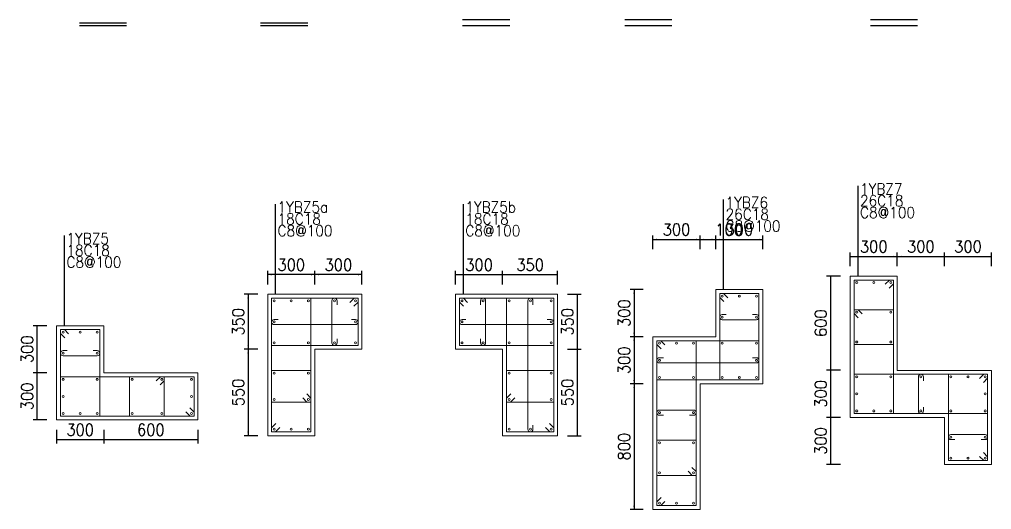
# Model space of a CAD drawing. Extents: x 292423 to 377252, y 106557 to 361882.
# Drawn here: x 331128 to 355887, y 332093 to 344573 of the extents above; entities that cross this region are included whole.
import ezdxf
from ezdxf.enums import TextEntityAlignment as Align

# ---------------------------------------------------------------- set-up
doc = ezdxf.new("R2010")
doc.units = 0
doc.header["$LTSCALE"] = 1000
for name, color, linetype, lineweight in [('REIN', 6, 'Continuous', 18), ('Z-柱大样外框', 7, 'ByLayer', 18), ('Z-详图标注', 3, 'Continuous', 18)]:
    doc.layers.add(name, color=color, linetype=linetype, lineweight=lineweight)
for name, color, linetype in [('THICK', 6, 'Continuous'), ('THIN', 7, 'Continuous'), ('Y阴影', 254, 'Continuous'), ('柱', 2, 'Continuous')]:
    doc.layers.add(name, color=color, linetype=linetype)
doc.styles.get("Standard").update_dxf_attribs({"font": 'standard'})
doc.dimstyles.get("Standard").update_dxf_attribs({"dimtxt": 300, "dimasz": 100, "dimexe": 100, "dimexo": 250, "dimgap": 100, "dimtad": 0, "dimtoh": 1, "dimdec": 0, "dimlfac": 0.25, "dimdsep": 46, "dimcen": 0.09, "dimclrt": 7, "dimadec": 0, "dimazin": 0, "dimtfac": 1, "dimtdec": 4, "dimtofl": 0, "dimtmove": 0, "dimatfit": 3, "dimfxl": 1, "dimtolj": 1, "dimtzin": 0, "dimarcsym": 0})

# ---------------------------------------------------------------- blocks, each defined once
blk = doc.blocks.new('*D205')
at = {"layer": 'Z-详图标注', "color": 0, "linetype": 'ByBlock', "lineweight": -2}
for p, q in [((331825, 336774), (331475, 336774)), ((331575, 336774), (331575, 335574)), ((331825, 335574), (331475, 335574))]:
    blk.add_line(p, q, dxfattribs=at)
for points in [[(331575, 336774), (331592, 336674), (331559, 336674)], [(331575, 335574), (331559, 335674), (331592, 335674)]]:
    blk.add_solid(points, dxfattribs=at)
at = {"layer": 'Z-详图标注', "color": 7, "linetype": 'Continuous', "lineweight": -2, "insert": (331325, 336174), "char_height": 300, "width": 566.67, "attachment_point": 5, "rotation": 90}
blk.add_mtext('300', dxfattribs=at)
blk = doc.blocks.new('*D256')
at = {"layer": 'Z-详图标注', "color": 0, "linetype": 'ByBlock', "lineweight": -2}
for p, q in [((331825, 335574), (331475, 335574)), ((331575, 335574), (331575, 334374)), ((331825, 334374), (331475, 334374))]:
    blk.add_line(p, q, dxfattribs=at)
for points in [[(331575, 335574), (331592, 335474), (331559, 335474)], [(331575, 334374), (331559, 334474), (331592, 334474)]]:
    blk.add_solid(points, dxfattribs=at)
at = {"layer": 'Z-详图标注', "color": 7, "linetype": 'Continuous', "lineweight": -2, "insert": (331325, 334974), "char_height": 300, "width": 566.67, "attachment_point": 5, "rotation": 90}
blk.add_mtext('300', dxfattribs=at)
blk = doc.blocks.new('*D752')
at = {"layer": 'Z-详图标注', "color": 0, "linetype": 'ByBlock', "lineweight": -2}
for p, q in [((332075, 334124), (332075, 333774)), ((333275, 334124), (333275, 333774)), ((332075, 333874), (333275, 333874))]:
    blk.add_line(p, q, dxfattribs=at)
for points in [[(332075, 333874), (332175, 333890), (332175, 333857)], [(333275, 333874), (333175, 333857), (333175, 333890)]]:
    blk.add_solid(points, dxfattribs=at)
at = {"layer": 'Z-详图标注', "color": 7, "linetype": 'Continuous', "lineweight": -2, "insert": (332675, 334124), "char_height": 300, "width": 566.67, "attachment_point": 5}
blk.add_mtext('300', dxfattribs=at)
blk = doc.blocks.new('*D363')
at = {"layer": 'Z-详图标注', "color": 0, "linetype": 'ByBlock', "lineweight": -2}
for p, q in [((333275, 334124), (333275, 333774)), ((335675, 334124), (335675, 333774)), ((333275, 333874), (335675, 333874))]:
    blk.add_line(p, q, dxfattribs=at)
for points in [[(333275, 333874), (333375, 333890), (333375, 333857)], [(335675, 333874), (335575, 333857), (335575, 333890)]]:
    blk.add_solid(points, dxfattribs=at)
at = {"layer": 'Z-详图标注', "color": 7, "linetype": 'Continuous', "lineweight": -2, "insert": (334475, 334124), "char_height": 300, "width": 556.67, "attachment_point": 5}
blk.add_mtext('600', dxfattribs=at)
blk = doc.blocks.new('*D852')
at = {"layer": 'Z-详图标注', "color": 0, "linetype": 'ByBlock', "lineweight": -2}
for p, q in [((352287, 338288), (352287, 338638)), ((352287, 338538), (353487, 338538)), ((353487, 338288), (353487, 338638))]:
    blk.add_line(p, q, dxfattribs=at)
for points in [[(352287, 338538), (352387, 338554), (352387, 338521)], [(353487, 338538), (353387, 338521), (353387, 338554)]]:
    blk.add_solid(points, dxfattribs=at)
at = {"layer": 'Z-详图标注', "color": 7, "linetype": 'Continuous', "lineweight": -2, "insert": (352887, 338788), "char_height": 300, "width": 566.67, "attachment_point": 5}
blk.add_mtext('300', dxfattribs=at)
blk = doc.blocks.new('*D23')
at = {"layer": 'Z-详图标注', "color": 0, "linetype": 'ByBlock', "lineweight": -2}
for p, q in [((353487, 338288), (353487, 338638)), ((353487, 338538), (354687, 338538)), ((354687, 338288), (354687, 338638))]:
    blk.add_line(p, q, dxfattribs=at)
for points in [[(353487, 338538), (353587, 338554), (353587, 338521)], [(354687, 338538), (354587, 338521), (354587, 338554)]]:
    blk.add_solid(points, dxfattribs=at)
at = {"layer": 'Z-详图标注', "color": 7, "linetype": 'Continuous', "lineweight": -2, "insert": (354087, 338788), "char_height": 300, "width": 566.67, "attachment_point": 5}
blk.add_mtext('300', dxfattribs=at)
blk = doc.blocks.new('*D525')
at = {"layer": 'Z-详图标注', "color": 0, "linetype": 'ByBlock', "lineweight": -2}
for p, q in [((354687, 338288), (354687, 338638)), ((354687, 338538), (355887, 338538)), ((355887, 338288), (355887, 338638))]:
    blk.add_line(p, q, dxfattribs=at)
for points in [[(354687, 338538), (354787, 338554), (354787, 338521)], [(355887, 338538), (355787, 338521), (355787, 338554)]]:
    blk.add_solid(points, dxfattribs=at)
at = {"layer": 'Z-详图标注', "color": 7, "linetype": 'Continuous', "lineweight": -2, "insert": (355287, 338788), "char_height": 300, "width": 566.67, "attachment_point": 5}
blk.add_mtext('300', dxfattribs=at)
blk = doc.blocks.new('*D226')
at = {"layer": 'Z-详图标注', "color": 0, "linetype": 'ByBlock', "lineweight": -2}
for p, q in [((352037, 338038), (351687, 338038)), ((351787, 338038), (351787, 335638)), ((352037, 335638), (351687, 335638))]:
    blk.add_line(p, q, dxfattribs=at)
for points in [[(351787, 338038), (351804, 337938), (351771, 337938)], [(351787, 335638), (351771, 335738), (351804, 335738)]]:
    blk.add_solid(points, dxfattribs=at)
at = {"layer": 'Z-详图标注', "color": 7, "linetype": 'Continuous', "lineweight": -2, "insert": (351537, 336838), "char_height": 300, "width": 556.67, "attachment_point": 5, "rotation": 90}
blk.add_mtext('600', dxfattribs=at)
blk = doc.blocks.new('*D720')
at = {"layer": 'Z-详图标注', "color": 0, "linetype": 'ByBlock', "lineweight": -2}
for p, q in [((352037, 335638), (351687, 335638)), ((351787, 335638), (351787, 334438)), ((352037, 334438), (351687, 334438))]:
    blk.add_line(p, q, dxfattribs=at)
for points in [[(351787, 335638), (351804, 335538), (351771, 335538)], [(351787, 334438), (351771, 334538), (351804, 334538)]]:
    blk.add_solid(points, dxfattribs=at)
at = {"layer": 'Z-详图标注', "color": 7, "linetype": 'Continuous', "lineweight": -2, "insert": (351537, 335038), "char_height": 300, "width": 566.67, "attachment_point": 5, "rotation": 90}
blk.add_mtext('300', dxfattribs=at)
blk = doc.blocks.new('*D769')
at = {"layer": 'Z-详图标注', "color": 0, "linetype": 'ByBlock', "lineweight": -2}
for p, q in [((352037, 334438), (351687, 334438)), ((351787, 334438), (351787, 333238)), ((352037, 333238), (351687, 333238))]:
    blk.add_line(p, q, dxfattribs=at)
for points in [[(351787, 334438), (351804, 334338), (351771, 334338)], [(351787, 333238), (351771, 333338), (351804, 333338)]]:
    blk.add_solid(points, dxfattribs=at)
at = {"layer": 'Z-详图标注', "color": 7, "linetype": 'Continuous', "lineweight": -2, "insert": (351537, 333838), "char_height": 300, "width": 566.67, "attachment_point": 5, "rotation": 90}
blk.add_mtext('300', dxfattribs=at)
blk = doc.blocks.new('*D565')
at = {"layer": 'Z-详图标注', "color": 0, "linetype": 'ByBlock', "lineweight": -2}
for p, q in [((347263, 338722), (347263, 339072)), ((347263, 338972), (348463, 338972)), ((348463, 338722), (348463, 339072))]:
    blk.add_line(p, q, dxfattribs=at)
for points in [[(347263, 338972), (347363, 338988), (347363, 338955)], [(348463, 338972), (348363, 338955), (348363, 338988)]]:
    blk.add_solid(points, dxfattribs=at)
at = {"layer": 'Z-详图标注', "color": 7, "linetype": 'Continuous', "lineweight": -2, "insert": (347863, 339222), "char_height": 300, "width": 566.67, "attachment_point": 5}
blk.add_mtext('300', dxfattribs=at)
blk = doc.blocks.new('*D174')
at = {"layer": 'Z-详图标注', "color": 0, "linetype": 'ByBlock', "lineweight": -2}
for p, q in [((348463, 338722), (348463, 339072)), ((348463, 338972), (348863, 338972)), ((348863, 338722), (348863, 339072))]:
    blk.add_line(p, q, dxfattribs=at)
for points in [[(348463, 338972), (348563, 338988), (348563, 338955)], [(348863, 338972), (348763, 338955), (348763, 338988)]]:
    blk.add_solid(points, dxfattribs=at)
at = {"layer": 'Z-详图标注', "color": 7, "linetype": 'Continuous', "lineweight": -2, "insert": (349202, 339222), "char_height": 300, "width": 476.67, "attachment_point": 5}
blk.add_mtext('100', dxfattribs=at)
blk = doc.blocks.new('*D229')
at = {"layer": 'Z-详图标注', "color": 0, "linetype": 'ByBlock', "lineweight": -2}
for p, q in [((348863, 338722), (348863, 339072)), ((348863, 338972), (350063, 338972)), ((350063, 338722), (350063, 339072))]:
    blk.add_line(p, q, dxfattribs=at)
for points in [[(348863, 338972), (348963, 338988), (348963, 338955)], [(350063, 338972), (349963, 338955), (349963, 338988)]]:
    blk.add_solid(points, dxfattribs=at)
at = {"layer": 'Z-详图标注', "color": 7, "linetype": 'Continuous', "lineweight": -2, "insert": (349463, 339222), "char_height": 300, "width": 566.67, "attachment_point": 5}
blk.add_mtext('300', dxfattribs=at)
blk = doc.blocks.new('*D722')
at = {"layer": 'Z-详图标注', "color": 0, "linetype": 'ByBlock', "lineweight": -2}
for p, q in [((347013, 337693), (346681, 337693)), ((346781, 337693), (346781, 336493)), ((347013, 336493), (346681, 336493))]:
    blk.add_line(p, q, dxfattribs=at)
for points in [[(346781, 337693), (346798, 337593), (346764, 337593)], [(346781, 336493), (346764, 336593), (346798, 336593)]]:
    blk.add_solid(points, dxfattribs=at)
at = {"layer": 'Z-详图标注', "color": 7, "linetype": 'Continuous', "lineweight": -2, "insert": (346531, 337093), "char_height": 300, "width": 566.67, "attachment_point": 5, "rotation": 90}
blk.add_mtext('300', dxfattribs=at)
blk = doc.blocks.new('*D333')
at = {"layer": 'Z-详图标注', "color": 0, "linetype": 'ByBlock', "lineweight": -2}
for p, q in [((347013, 336493), (346681, 336493)), ((346781, 336493), (346781, 335293)), ((347013, 335293), (346681, 335293))]:
    blk.add_line(p, q, dxfattribs=at)
for points in [[(346781, 336493), (346798, 336393), (346764, 336393)], [(346781, 335293), (346764, 335393), (346798, 335393)]]:
    blk.add_solid(points, dxfattribs=at)
at = {"layer": 'Z-详图标注', "color": 7, "linetype": 'Continuous', "lineweight": -2, "insert": (346531, 335893), "char_height": 300, "width": 566.67, "attachment_point": 5, "rotation": 90}
blk.add_mtext('300', dxfattribs=at)
blk = doc.blocks.new('*D819')
at = {"layer": 'Z-详图标注', "color": 0, "linetype": 'ByBlock', "lineweight": -2}
for p, q in [((347013, 335293), (346681, 335293)), ((346781, 335293), (346781, 332093)), ((347013, 332093), (346681, 332093))]:
    blk.add_line(p, q, dxfattribs=at)
for points in [[(346781, 335293), (346798, 335193), (346764, 335193)], [(346781, 332093), (346764, 332193), (346798, 332193)]]:
    blk.add_solid(points, dxfattribs=at)
at = {"layer": 'Z-详图标注', "color": 7, "linetype": 'Continuous', "lineweight": -2, "insert": (346531, 333693), "char_height": 300, "width": 566.67, "attachment_point": 5, "rotation": 90}
blk.add_mtext('800', dxfattribs=at)
blk = doc.blocks.new('*D753')
at = {"layer": 'Z-详图标注', "color": 0, "linetype": 'ByBlock', "lineweight": -2}
for p, q in [((338652, 337824), (338652, 338174)), ((339852, 338074), (338652, 338074)), ((339852, 337824), (339852, 338174))]:
    blk.add_line(p, q, dxfattribs=at)
for points in [[(338652, 338074), (338752, 338090), (338752, 338057)], [(339852, 338074), (339752, 338057), (339752, 338090)]]:
    blk.add_solid(points, dxfattribs=at)
at = {"layer": 'Z-详图标注', "color": 7, "linetype": 'Continuous', "lineweight": -2, "insert": (339252, 338324), "char_height": 300, "width": 566.67, "attachment_point": 5}
blk.add_mtext('300', dxfattribs=at)
blk = doc.blocks.new('*D364')
at = {"layer": 'Z-详图标注', "color": 0, "linetype": 'ByBlock', "lineweight": -2}
for p, q in [((337452, 337824), (337452, 338174)), ((338652, 338074), (337452, 338074)), ((338652, 337824), (338652, 338174))]:
    blk.add_line(p, q, dxfattribs=at)
for points in [[(337452, 338074), (337552, 338090), (337552, 338057)], [(338652, 338074), (338552, 338057), (338552, 338090)]]:
    blk.add_solid(points, dxfattribs=at)
at = {"layer": 'Z-详图标注', "color": 7, "linetype": 'Continuous', "lineweight": -2, "insert": (338052, 338324), "char_height": 300, "width": 566.67, "attachment_point": 5}
blk.add_mtext('300', dxfattribs=at)
blk = doc.blocks.new('*D424')
at = {"layer": 'Z-详图标注', "color": 0, "linetype": 'ByBlock', "lineweight": -2}
for p, q in [((337202, 337574), (336852, 337574)), ((336952, 337574), (336952, 336174)), ((337202, 336174), (336852, 336174))]:
    blk.add_line(p, q, dxfattribs=at)
for points in [[(336952, 337574), (336969, 337474), (336935, 337474)], [(336952, 336174), (336935, 336274), (336969, 336274)]]:
    blk.add_solid(points, dxfattribs=at)
at = {"layer": 'Z-详图标注', "color": 7, "linetype": 'Continuous', "lineweight": -2, "insert": (336702, 336874), "char_height": 300, "width": 566.67, "attachment_point": 5, "rotation": 90}
blk.add_mtext('350', dxfattribs=at)
blk = doc.blocks.new('*D24')
at = {"layer": 'Z-详图标注', "color": 0, "linetype": 'ByBlock', "lineweight": -2}
for p, q in [((337202, 336174), (336852, 336174)), ((336952, 336174), (336952, 333974)), ((337202, 333974), (336852, 333974))]:
    blk.add_line(p, q, dxfattribs=at)
for points in [[(336952, 336174), (336969, 336074), (336935, 336074)], [(336952, 333974), (336935, 334074), (336969, 334074)]]:
    blk.add_solid(points, dxfattribs=at)
at = {"layer": 'Z-详图标注', "color": 7, "linetype": 'Continuous', "lineweight": -2, "insert": (336702, 335074), "char_height": 300, "width": 566.67, "attachment_point": 5, "rotation": 90}
blk.add_mtext('550', dxfattribs=at)
blk = doc.blocks.new('*D275')
at = {"layer": 'Z-详图标注', "color": 0, "linetype": 'ByBlock', "lineweight": -2}
for p, q in [((342235, 337824), (342235, 338174)), ((342235, 338074), (343435, 338074)), ((343435, 337824), (343435, 338174))]:
    blk.add_line(p, q, dxfattribs=at)
for points in [[(342235, 338074), (342335, 338090), (342335, 338057)], [(343435, 338074), (343335, 338057), (343335, 338090)]]:
    blk.add_solid(points, dxfattribs=at)
at = {"layer": 'Z-详图标注', "color": 7, "linetype": 'Continuous', "lineweight": -2, "insert": (342835, 338324), "char_height": 300, "width": 566.67, "attachment_point": 5}
blk.add_mtext('300', dxfattribs=at)
blk = doc.blocks.new('*D765')
at = {"layer": 'Z-详图标注', "color": 0, "linetype": 'ByBlock', "lineweight": -2}
for p, q in [((343435, 337824), (343435, 338174)), ((343435, 338074), (344835, 338074)), ((344835, 337824), (344835, 338174))]:
    blk.add_line(p, q, dxfattribs=at)
for points in [[(343435, 338074), (343535, 338090), (343535, 338057)], [(344835, 338074), (344735, 338057), (344735, 338090)]]:
    blk.add_solid(points, dxfattribs=at)
at = {"layer": 'Z-详图标注', "color": 7, "linetype": 'Continuous', "lineweight": -2, "insert": (344135, 338324), "char_height": 300, "width": 566.67, "attachment_point": 5}
blk.add_mtext('350', dxfattribs=at)
blk = doc.blocks.new('*D378')
at = {"layer": 'Z-详图标注', "color": 0, "linetype": 'ByBlock', "lineweight": -2}
for p, q in [((345085, 337574), (345435, 337574)), ((345335, 337574), (345335, 336174)), ((345085, 336174), (345435, 336174))]:
    blk.add_line(p, q, dxfattribs=at)
for points in [[(345335, 337574), (345352, 337474), (345319, 337474)], [(345335, 336174), (345319, 336274), (345352, 336274)]]:
    blk.add_solid(points, dxfattribs=at)
at = {"layer": 'Z-详图标注', "color": 7, "linetype": 'Continuous', "lineweight": -2, "insert": (345085, 336874), "char_height": 300, "width": 566.67, "attachment_point": 5, "rotation": 90}
blk.add_mtext('350', dxfattribs=at)
blk = doc.blocks.new('*D868')
at = {"layer": 'Z-详图标注', "color": 0, "linetype": 'ByBlock', "lineweight": -2}
for p, q in [((345085, 336174), (345435, 336174)), ((345335, 336174), (345335, 333974)), ((345085, 333974), (345435, 333974))]:
    blk.add_line(p, q, dxfattribs=at)
for points in [[(345335, 336174), (345352, 336074), (345319, 336074)], [(345335, 333974), (345319, 334074), (345352, 334074)]]:
    blk.add_solid(points, dxfattribs=at)
at = {"layer": 'Z-详图标注', "color": 7, "linetype": 'Continuous', "lineweight": -2, "insert": (345085, 335074), "char_height": 300, "width": 566.67, "attachment_point": 5, "rotation": 90}
blk.add_mtext('550', dxfattribs=at)

msp = doc.modelspace()

# ---------------------------------------------------------------- linework, layer by layer
at = {"layer": 'REIN', "color": 6}
for points in [[(353181.3, 337831.6), (353287.4, 337937.6), (353387.4, 337937.6), (353387.4, 334537.6), (352387.4, 334537.6), (352387.4, 337937.6), (353387.4, 337937.6), (353387.4, 337837.6), (353281.3, 337731.6)], [(337758, 334179.7), (337651.9, 334073.6), (337551.9, 334073.6), (337551.9, 337473.6), (338551.9, 337473.6), (338551.9, 334073.6), (337551.9, 334073.6), (337551.9, 334173.6), (337658, 334279.7)], [(339545.9, 337367.6), (339651.9, 337473.6), (339751.9, 337473.6), (339751.9, 336273.6), (337551.9, 336273.6), (337551.9, 337473.6), (339751.9, 337473.6), (339751.9, 337373.6), (339645.9, 337267.6)], [(342541.5, 337367.6), (342435.4, 337473.6), (342335.4, 337473.6), (342335.4, 336273.6), (344735.4, 336273.6), (344735.4, 337473.6), (342335.4, 337473.6), (342335.4, 337373.6), (342441.5, 337267.6)], [(344529.3, 334179.7), (344635.4, 334073.6), (344735.4, 334073.6), (344735.4, 337473.6), (343535.4, 337473.6), (343535.4, 334073.6), (344735.4, 334073.6), (344735.4, 334173.6), (344629.3, 334279.7)], [(349069.3, 337386.5), (348963.3, 337492.6), (348963.3, 337592.6), (349963.3, 337592.6), (349963.3, 335392.6), (348963.3, 335392.6), (348963.3, 337592.6), (349063.3, 337592.6), (349169.3, 337486.5)], [(352493.4, 336974.9), (352387.4, 337081), (352387.4, 337181), (353387.4, 337181), (353387.4, 336294.3), (352387.4, 336294.3), (352387.4, 337181), (352487.4, 337181), (352593.4, 337074.9)], [(332281.3, 336467.6), (332175.3, 336573.6), (332175.3, 336673.6), (333175.3, 336673.6), (333175.3, 334473.6), (332175.3, 334473.6), (332175.3, 336673.6), (332275.3, 336673.6), (332381.3, 336567.6)], [(347569.3, 332298.6), (347463.3, 332192.6), (347363.3, 332192.6), (347363.3, 336392.6), (348363.3, 336392.6), (348363.3, 332192.6), (347363.3, 332192.6), (347363.3, 332292.6), (347469.3, 332398.6)], [(347469.3, 336186.5), (347363.3, 336292.6), (347363.3, 336392.6), (349963.3, 336392.6), (349963.3, 335392.6), (347363.3, 335392.6), (347363.3, 336392.6), (347463.3, 336392.6), (347569.3, 336286.5)], [(338445.9, 335036.4), (338551.9, 334930.3), (338551.9, 334830.3), (337551.9, 334830.3), (337551.9, 335629.2), (338551.9, 335629.2), (338551.9, 334830.3), (338451.9, 334830.3), (338345.9, 334936.4)], [(343641.5, 335036.4), (343535.4, 334930.3), (343535.4, 334830.3), (344735.4, 334830.3), (344735.4, 335629.2), (343535.4, 335629.2), (343535.4, 334830.3), (343635.4, 334830.3), (343741.5, 334936.4)], [(355581.3, 335431.6), (355687.4, 335537.6), (355787.4, 335537.6), (355787.4, 334537.6), (352387.4, 334537.6), (352387.4, 335537.6), (355787.4, 335537.6), (355787.4, 335437.6), (355681.3, 335331.6)], [(355681.3, 333543.7), (355787.4, 333437.6), (355787.4, 333337.6), (354787.4, 333337.6), (354787.4, 335537.6), (355787.4, 335537.6), (355787.4, 333337.6), (355687.4, 333337.6), (355581.3, 333443.7)], [(335469.2, 334679.7), (335575.3, 334573.6), (335575.3, 334473.6), (332175.3, 334473.6), (332175.3, 335473.6), (335575.3, 335473.6), (335575.3, 334473.6), (335475.3, 334473.6), (335369.2, 334579.7)], [(334612.6, 335367.6), (334718.6, 335473.6), (334818.6, 335473.6), (334818.6, 334473.6), (333931.9, 334473.6), (333931.9, 335473.6), (334818.6, 335473.6), (334818.6, 335373.6), (334712.6, 335267.6)], [(348257.2, 333166.1), (348363.3, 333060.1), (348363.3, 332960.1), (347363.3, 332960.1), (347363.3, 333857.6), (348363.3, 333857.6), (348363.3, 332960.1), (348263.3, 332960.1), (348157.2, 333066.1)]]:
    msp.add_lwpolyline(points, dxfattribs=at)
for points in [[(352427.4, 337872.6, 1), (352477.4, 337872.6, 1)], [(352862.4, 337872.6, 1), (352912.4, 337872.6, 1)], [(353297.4, 337872.6, 1), (353347.4, 337872.6, 1)], [(349003.3, 337527.6, 1), (349053.3, 337527.6, 1)], [(349438.3, 337527.6, 1), (349488.3, 337527.6, 1)], [(349873.3, 337527.6, 1), (349923.3, 337527.6, 1)], [(337616.9, 337433.6, 1), (337616.9, 337383.6, 1)], [(338051.9, 337433.6, 1), (338051.9, 337383.6, 1)], [(338486.9, 337433.6, 1), (338486.9, 337383.6, 1)], [(339151.9, 337433.6, 1), (339151.9, 337383.6, 1)], [(339686.9, 337433.6, 1), (339686.9, 337383.6, 1)], [(342400.4, 337433.6, -1), (342400.4, 337383.6, -1)], [(342935.4, 337433.6, -1), (342935.4, 337383.6, -1)], [(343600.4, 337433.6, -1), (343600.4, 337383.6, -1)], [(344141.9, 337433.6, -1), (344141.9, 337383.6, -1)], [(344670.4, 337433.6, -1), (344670.4, 337383.6, -1)], [(349003.3, 336992.6, 1), (349053.3, 336992.6, 1)], [(349873.3, 336992.6, 1), (349923.3, 336992.6, 1)], [(352427.4, 337116, 1), (352477.4, 337116, 1)], [(353297.4, 337116, 1), (353347.4, 337116, 1)], [(337616.9, 336895.7, 1), (337616.9, 336845.7, 1)], [(339686.9, 336895.7, 1), (339686.9, 336845.7, 1)], [(342400.4, 336895.7, -1), (342400.4, 336845.7, -1)], [(344670.4, 336895.7, -1), (344670.4, 336845.7, -1)], [(332215.3, 336608.6, 1), (332265.3, 336608.6, 1)], [(332650.3, 336608.6, 1), (332700.3, 336608.6, 1)], [(333085.3, 336608.6, 1), (333135.3, 336608.6, 1)], [(337616.9, 336363.6, 1), (337616.9, 336313.6, 1)], [(338486.9, 336363.6, 1), (338486.9, 336313.6, 1)], [(339151.9, 336363.6, 1), (339151.9, 336313.6, 1)], [(339686.9, 336363.6, 1), (339686.9, 336313.6, 1)], [(342400.4, 336363.6, -1), (342400.4, 336313.6, -1)], [(342935.4, 336363.6, -1), (342935.4, 336313.6, -1)], [(343600.4, 336363.6, -1), (343600.4, 336313.6, -1)], [(344670.4, 336363.6, -1), (344670.4, 336313.6, -1)], [(347403.3, 336327.6, 1), (347453.3, 336327.6, 1)], [(347838.3, 336327.6, 1), (347888.3, 336327.6, 1)], [(348273.3, 336327.6, 1), (348323.3, 336327.6, 1)], [(349003.3, 336327.6, 1), (349053.3, 336327.6, 1)], [(349873.3, 336327.6, 1), (349923.3, 336327.6, 1)], [(352427.4, 336359.3, 1), (352477.4, 336359.3, 1)], [(353297.4, 336359.3, 1), (353347.4, 336359.3, 1)], [(332215.3, 336073.6, 1), (332265.3, 336073.6, 1)], [(333085.3, 336073.6, 1), (333135.3, 336073.6, 1)], [(347403.3, 335892.6, 1), (347453.3, 335892.6, 1)], [(349873.3, 335892.6, 1), (349923.3, 335892.6, 1)], [(337616.9, 335589.2, 1), (337616.9, 335539.2, 1)], [(338486.9, 335589.2, 1), (338486.9, 335539.2, 1)], [(343600.4, 335589.2, -1), (343600.4, 335539.2, -1)], [(344670.4, 335589.2, -1), (344670.4, 335539.2, -1)], [(352427.4, 335472.6, 1), (352477.4, 335472.6, 1)], [(353297.4, 335472.6, 1), (353347.4, 335472.6, 1)], [(354062.4, 335472.6, 1), (354112.4, 335472.6, 1)], [(354827.4, 335472.6, 1), (354877.4, 335472.6, 1)], [(355262.4, 335472.6, 1), (355312.4, 335472.6, 1)], [(355697.4, 335472.6, 1), (355747.4, 335472.6, 1)], [(332215.3, 335408.6, 1), (332265.3, 335408.6, 1)], [(333085.3, 335408.6, 1), (333135.3, 335408.6, 1)], [(333971.9, 335408.6, 1), (334021.9, 335408.6, 1)], [(334728.6, 335408.6, 1), (334778.6, 335408.6, 1)], [(335485.3, 335408.6, 1), (335535.3, 335408.6, 1)], [(347403.3, 335457.6, 1), (347453.3, 335457.6, 1)], [(348273.3, 335457.6, 1), (348323.3, 335457.6, 1)], [(349003.3, 335457.6, 1), (349053.3, 335457.6, 1)], [(349438.3, 335457.6, 1), (349488.3, 335457.6, 1)], [(349873.3, 335457.6, 1), (349923.3, 335457.6, 1)], [(332215.3, 334973.6, 1), (332265.3, 334973.6, 1)], [(335485.3, 334973.6, 1), (335535.3, 334973.6, 1)], [(352427.4, 335037.6, 1), (352477.4, 335037.6, 1)], [(355697.4, 335037.6, 1), (355747.4, 335037.6, 1)], [(337616.9, 334920.3, 1), (337616.9, 334870.3, 1)], [(338486.9, 334920.3, 1), (338486.9, 334870.3, 1)], [(343600.4, 334920.3, -1), (343600.4, 334870.3, -1)], [(344670.4, 334920.3, -1), (344670.4, 334870.3, -1)], [(332215.3, 334538.6, 1), (332265.3, 334538.6, 1)], [(332650.3, 334538.6, 1), (332700.3, 334538.6, 1)], [(333085.3, 334538.6, 1), (333135.3, 334538.6, 1)], [(333971.9, 334538.6, 1), (334021.9, 334538.6, 1)], [(334728.6, 334538.6, 1), (334778.6, 334538.6, 1)], [(335485.3, 334538.6, 1), (335535.3, 334538.6, 1)], [(347403.3, 334560.1, 1), (347453.3, 334560.1, 1)], [(348273.3, 334560.1, 1), (348323.3, 334560.1, 1)], [(352427.4, 334602.6, 1), (352477.4, 334602.6, 1)], [(352862.4, 334602.6, 1), (352912.4, 334602.6, 1)], [(353297.4, 334602.6, 1), (353347.4, 334602.6, 1)], [(354062.4, 334602.6, 1), (354112.4, 334602.6, 1)], [(354827.4, 334602.6, 1), (354877.4, 334602.6, 1)], [(355697.4, 334602.6, 1), (355747.4, 334602.6, 1)], [(337616.9, 334163.6, 1), (337616.9, 334113.6, 1)], [(338051.9, 334163.6, 1), (338051.9, 334113.6, 1)], [(338486.9, 334163.6, 1), (338486.9, 334113.6, 1)], [(343600.4, 334163.6, -1), (343600.4, 334113.6, -1)], [(344141.9, 334163.6, -1), (344141.9, 334113.6, -1)], [(344670.4, 334163.6, -1), (344670.4, 334113.6, -1)], [(347403.3, 333792.6, 1), (347453.3, 333792.6, 1)], [(348273.3, 333792.6, 1), (348323.3, 333792.6, 1)], [(354827.4, 333937.6, 1), (354877.4, 333937.6, 1)], [(355697.4, 333937.6, 1), (355747.4, 333937.6, 1)], [(354827.4, 333402.6, 1), (354877.4, 333402.6, 1)], [(355262.4, 333402.6, 1), (355312.4, 333402.6, 1)], [(355697.4, 333402.6, 1), (355747.4, 333402.6, 1)], [(347403.3, 333025.1, 1), (347453.3, 333025.1, 1)], [(348273.3, 333025.1, 1), (348323.3, 333025.1, 1)], [(347403.3, 332257.6, 1), (347453.3, 332257.6, 1)], [(347838.3, 332257.6, 1), (347888.3, 332257.6, 1)], [(348273.3, 332257.6, 1), (348323.3, 332257.6, 1)]]:
    msp.add_lwpolyline(points, format="xyb", close=True, dxfattribs=at)
for points in [[(339216.9, 336438.6), (339216.9, 336338.6, -1), (339086.9, 336338.6), (339086.9, 337408.6, -1), (339216.9, 337408.6), (339216.9, 337308.6)], [(342870.4, 336438.6), (342870.4, 336338.6, 1), (343000.4, 336338.6), (343000.4, 337408.6, 1), (342870.4, 337408.6), (342870.4, 337308.6)], [(344208.2, 334238.6), (344208.2, 334138.6, -1), (344078.2, 334138.6), (344078.2, 337408.6, -1), (344208.2, 337408.6), (344208.2, 337308.6)], [(349798.3, 337057.6), (349898.3, 337057.6, -1), (349898.3, 336927.6), (349028.3, 336927.6, -1), (349028.3, 337057.6), (349128.3, 337057.6)], [(339586.9, 336932.1), (339686.9, 336932.1, -1), (339686.9, 336802.1), (337616.6, 336802.1, -1), (337616.6, 336932.1), (337716.6, 336932.1)], [(342500.4, 336932.1), (342400.4, 336932.1, 1), (342400.4, 336802.1), (344670.7, 336802.1, 1), (344670.7, 336932.1), (344570.7, 336932.1)], [(333010.3, 336138.6), (333110.3, 336138.6, -1), (333110.3, 336008.6), (332240.3, 336008.6, -1), (332240.3, 336138.6), (332340.3, 336138.6)], [(349798.3, 335957.6), (349898.3, 335957.6, -1), (349898.3, 335827.6), (347428.3, 335827.6, -1), (347428.3, 335957.6), (347528.3, 335957.6)], [(354152.4, 334702.6), (354152.4, 334602.6, -1), (354022.4, 334602.6), (354022.4, 335472.6, -1), (354152.4, 335472.6), (354152.4, 335372.6)], [(347528.3, 334495.1), (347428.3, 334495.1, -1), (347428.3, 334625.1), (348298.3, 334625.1, -1), (348298.3, 334495.1), (348198.3, 334495.1)], [(354952.4, 333872.6), (354852.4, 333872.6, -1), (354852.4, 334002.6), (355722.4, 334002.6, -1), (355722.4, 333872.6), (355622.4, 333872.6)]]:
    msp.add_lwpolyline(points, format="xyb", dxfattribs=at)
at = {"layer": 'THICK'}
for points in [[(332654.3, 344487.6), (333854.3, 344487.6)], [(337270, 344487.6), (338470, 344487.6)]]:
    msp.add_lwpolyline(points, dxfattribs=at)
at = {"layer": 'THIN'}
for p, q in [((332654.3, 344422.6), (333854.3, 344422.6)), ((337270, 344422.6), (338470, 344422.6))]:
    msp.add_line(p, q, dxfattribs=at)
at = {"layer": 'Y阴影'}
for p, q in [((352487.4, 338032.6), (352487.4, 340332.6)), ((349063.3, 337687.6), (349063.3, 339987.6)), ((337651.9, 337568.6), (337651.9, 339868.6)), ((342435.4, 337568.6), (342435.4, 339868.6)), ((332275.3, 336768.6), (332275.3, 339068.6))]:
    msp.add_line(p, q, dxfattribs=at)
at = {"layer": 'Z-柱大样外框'}
for points in [[(352287.4, 338037.6), (352287.4, 334437.6), (354687.4, 334437.6), (354687.4, 333237.6), (355887.4, 333237.6), (355887.4, 335637.6), (353487.4, 335637.6), (353487.4, 338037.6), (352287.4, 338037.6)], [(339851.9, 337573.6), (337451.9, 337573.6), (337451.9, 333973.6), (338651.9, 333973.6), (338651.9, 336173.6), (339851.9, 336173.6), (339851.9, 337573.6)], [(342235.4, 337573.6), (344835.4, 337573.6), (344835.4, 333973.6), (343435.4, 333973.6), (343435.4, 336173.6), (342235.4, 336173.6), (342235.4, 337573.6)], [(347263.3, 336492.6), (347263.3, 332092.6), (348463.3, 332092.6), (348463.3, 335292.6), (350063.3, 335292.6), (350063.3, 337692.6), (348863.3, 337692.6), (348863.3, 336492.6), (347263.3, 336492.6)], [(332075.3, 336773.6), (332075.3, 334373.6), (335675.3, 334373.6), (335675.3, 335573.6), (333275.3, 335573.6), (333275.3, 336773.6), (332075.3, 336773.6)]]:
    msp.add_lwpolyline(points, close=True, dxfattribs=at)
at = {"layer": '柱'}
for p, q in [((342414.4, 344422.6), (343614.4, 344422.6)), ((346543.9, 344422.6), (347743.9, 344422.6)), ((352802.4, 344422.6), (354002.4, 344422.6))]:
    msp.add_line(p, q, dxfattribs=at)
for points in [[(342414.4, 344572.6), (343614.4, 344572.6)], [(346543.9, 344572.6), (347743.9, 344572.6)], [(352802.4, 344572.6), (354002.4, 344572.6)]]:
    msp.add_lwpolyline(points, dxfattribs=at)

# ---------------------------------------------------------------- texts
at = {"layer": 'Y阴影'}
for s, p in [('1YBZ7', (352537.4, 340032.6)), ('1YBZ6', (349113.3, 339687.6)), ('26C18', (352537.4, 339732.6)), ('1YBZ5a', (337701.9, 339568.6)), ('1YBZ5b', (342485.4, 339568.6)), ('26C18', (349113.3, 339387.6)), ('C8@100', (352537.4, 339432.6)), ('18C18', (337701.9, 339268.6)), ('18C18', (342485.4, 339268.6)), ('C8@100', (349113.3, 339087.6)), ('C8@100', (337701.9, 338968.6)), ('C8@100', (342485.4, 338968.6)), ('1YBZ5', (332325.3, 338768.6)), ('18C18', (332325.3, 338468.6)), ('C8@100', (332325.3, 338168.6))]:
    msp.add_text(s, height=280, dxfattribs=at).set_placement(p, align=Align.BOTTOM_LEFT)

# ---------------------------------------------------------------- dimensions: what is measured, and where the dimension line sits
at = {"layer": 'Z-详图标注'}
for base, p1, p2, picture, middle in [((348463.3, 338971.8), (347263.3, 338471.8), (348463.3, 338471.8), '*D565', (347863.3, 339221.8)), ((348863.3, 338971.8), (348463.3, 338471.8), (348863.3, 338471.8), '*D174', (348663.3, 339221.8)), ((350063.3, 338971.8), (348863.3, 338471.8), (350063.3, 338471.8), '*D229', (349463.3, 339221.8)), ((353487.4, 338537.6), (352287.4, 338037.6), (353487.4, 338037.6), '*D852', (352887.4, 338787.6)), ((354687.4, 338537.6), (353487.4, 338037.6), (354687.4, 338037.6), '*D23', (354087.4, 338787.6)), ((355887.4, 338537.6), (354687.4, 338037.6), (355887.4, 338037.6), '*D525', (355287.4, 338787.6)), ((343435.4, 338073.6), (342235.4, 337573.6), (343435.4, 337573.6), '*D275', (342835.4, 338323.6)), ((344835.4, 338073.6), (343435.4, 337573.6), (344835.4, 337573.6), '*D765', (344135.4, 338323.6)), ((333275.3, 333873.6), (332075.3, 334373.6), (333275.3, 334373.6), '*D752', (332675.3, 334123.6)), ((335675.3, 333873.6), (333275.3, 334373.6), (335675.3, 334373.6), '*D363', (334475.3, 334123.6))]:
    dim = msp.add_linear_dim(base=base, p1=p1, p2=p2, dimstyle='Standard', dxfattribs=at)
    dim.commit()
    dim.dimension.update_dxf_attribs({"geometry": picture, "text_midpoint": middle})
for base, p1, p2, angle, picture, middle in [((337451.9, 338073.6), (338651.9, 337573.6), (337451.9, 337573.6), 180, '*D364', (338051.9, 338323.6)), ((338651.9, 338073.6), (339851.9, 337573.6), (338651.9, 337573.6), 180, '*D753', (339251.9, 338323.6)), ((351787.4, 335637.6), (352287.4, 338037.6), (352287.4, 335637.6), 270, '*D226', (351537.4, 336837.6)), ((336951.9, 336173.6), (337451.9, 337573.6), (337451.9, 336173.6), 270, '*D424', (336701.9, 336873.6)), ((345335.4, 336173.6), (344835.4, 337573.6), (344835.4, 336173.6), 270, '*D378', (345085.4, 336873.6)), ((346780.9, 336492.6), (347263.3, 337692.6), (347263.3, 336492.6), 270, '*D722', (346530.9, 337092.6)), ((331575.3, 335573.6), (332075.3, 336773.6), (332075.3, 335573.6), 270, '*D205', (331325.3, 336173.6)), ((346780.9, 335292.6), (347263.3, 336492.6), (347263.3, 335292.6), 270, '*D333', (346530.9, 335892.6)), ((336951.9, 333973.6), (337451.9, 336173.6), (337451.9, 333973.6), 270, '*D24', (336701.9, 335073.6)), ((345335.4, 333973.6), (344835.4, 336173.6), (344835.4, 333973.6), 270, '*D868', (345085.4, 335073.6)), ((331575.3, 334373.6), (332075.3, 335573.6), (332075.3, 334373.6), 270, '*D256', (331325.3, 334973.6)), ((351787.4, 334437.6), (352287.4, 335637.6), (352287.4, 334437.6), 270, '*D720', (351537.4, 335037.6)), ((346780.9, 332092.6), (347263.3, 335292.6), (347263.3, 332092.6), 270, '*D819', (346530.9, 333692.6)), ((351787.4, 333237.6), (352287.4, 334437.6), (352287.4, 333237.6), 270, '*D769', (351537.4, 333837.6))]:
    dim = msp.add_linear_dim(base=base, p1=p1, p2=p2, angle=angle, dimstyle='Standard', dxfattribs=at)
    dim.commit()
    dim.dimension.update_dxf_attribs({"geometry": picture, "text_midpoint": middle})

doc.saveas('drawing.dxf')
